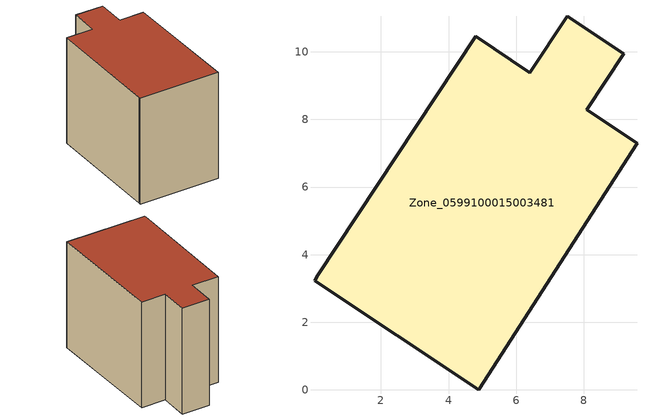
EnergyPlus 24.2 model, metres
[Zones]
Zone_0599100015003481
 floor ground (C_G): 6.41,9.39 7.52,11.06 9.19,9.95 8.09,8.29 9.58,7.3 4.89,0 0.03,3.23 0.14,3.39 4.8,10.47 z0.86
 wall outside (C_F): 8.09,8.29 9.19,9.95 7.52,11.06 6.41,9.39 4.8,10.47 0.14,3.39 0.03,3.23 4.89,0 9.58,7.3 8.09,8.29 z0.86:8.74
 roof outside (C_R): 0.03,3.23 4.89,0 9.58,7.3 8.09,8.29 9.19,9.95 7.52,11.06 6.41,9.39 4.8,10.47 0.14,3.39 z8.74
[BUILDING]
Pand.0599100015003481: North Axis=0; Terrain=City; Loads Convergence Tolerance Value=0.04; Temperature Convergence Tolerance Value=0.4; Solar Distribution=FullExterior; Maximum Number of Warmup Days=25; Minimum Number of Warmup Days=1
[Site:Location]
Rotterdam.The.Hague.AP_ZH_NLD Design_Conditions: Latitude=51.96; Longitude=4.45; Time Zone=1; Elevation=-4.5
[SITE:GROUNDTEMPERATURE:BUILDINGSURFACE]
18, 18, 18, 18, 18, 18, 18, 18, 18, 18, 18, 18
[MATERIAL] Thermal Absorptance=0.9; Solar Absorptance=0.7; Visible Absorptance=0.7
Name | Roughness | Thickness | Conductivity | Density | Specific Heat
G.TC.1965-1974 | MediumSmooth | 0.15 | 0.882353 | 540 | 1210
F.TC.1965-1974 | Rough | 0.3 | 0.697674 | 1920 | 840
R.TC.1965-1974 | MediumRough | 0.2 | 0.232558 | 1500 | 1000
[CONSTRUCTION]
C_G: G.TC.1965-1974
C_F: F.TC.1965-1974
C_R: R.TC.1965-1974
[ZONE]
Zone_0599100015003481: Type=1; Multiplier=1; Ceiling Height=Autocalculate; Volume=Autocalculate; Floor Area=autocalculate; Part of Total Floor Area=Yes
[ZONEINFILTRATION:DESIGNFLOWRATE]
Infil_Zone_0599100015003481: Zone or ZoneList or Space or SpaceList=Zone_0599100015003481; Schedule=AlwaysOn; Design Flow Rate Calculation Method=Flow/Area; Flow Rate per Floor Area=0.003; Constant Term Coefficient=1; Temperature Term Coefficient=0; Velocity Term Coefficient=0; Velocity Squared Term Coefficient=0
[HVACTEMPLATE:ZONE:IDEALLOADSAIRSYSTEM]
Zone_0599100015003481: Maximum Heating Supply Air Temperature=50; Minimum Cooling Supply Air Temperature=13; Maximum Heating Supply Air Humidity Ratio=0.0156; Minimum Cooling Supply Air Humidity Ratio=0.0077; Heating Limit=NoLimit; Cooling Limit=NoLimit; Dehumidification Control Type=ConstantSensibleHeatRatio; Cooling Sensible Heat Ratio=0.7; Dehumidification Setpoint=60; Humidification Control Type=None; Humidification Setpoint=30; Outdoor Air Method=None; Outdoor Air Flow Rate per Person=0.00944; Outdoor Air Flow Rate per Zone Floor Area=0; Outdoor Air Flow Rate per Zone=0; Demand Controlled Ventilation Type=None; Outdoor Air Economizer Type=NoEconomizer; Heat Recovery Type=None; Sensible Heat Recovery Effectiveness=0.7; Latent Heat Recovery Effectiveness=0.65
[ZONECONTROL:THERMOSTAT]
ThermostatControl_Zone_0599100015003481: Zone or ZoneList=Zone_0599100015003481; Control Type Schedule=DualSetpointControlType; Control 1=Thermostat_Zone_0599100015003481; Temperature Difference Between Cutout And Setpoint=0
[THERMOSTATSETPOINT:DUALSETPOINT]
Thermostat_Zone_0599100015003481: Heating Setpoint Temperature Schedule=HeatingSetpoint_Zone_0599100015003481; Cooling Setpoint Temperature Schedule=CoolingSetpoint_Zone_0599100015003481
[SCHEDULE:COMPACT]
HeatingSetpoint_Zone_0599100015003481: Through: 12/31, For: AllDays, Until: 24:00, 21
CoolingSetpoint_Zone_0599100015003481: Through: 12/31, For: AllDays, Until: 24:00, 24
DualSetpointControlType: Through: 12/31, For: AllDays, Until: 24:00, 4
AlwaysOn: Through: 12/31, For: AllDays, Until: 24:00, 1
